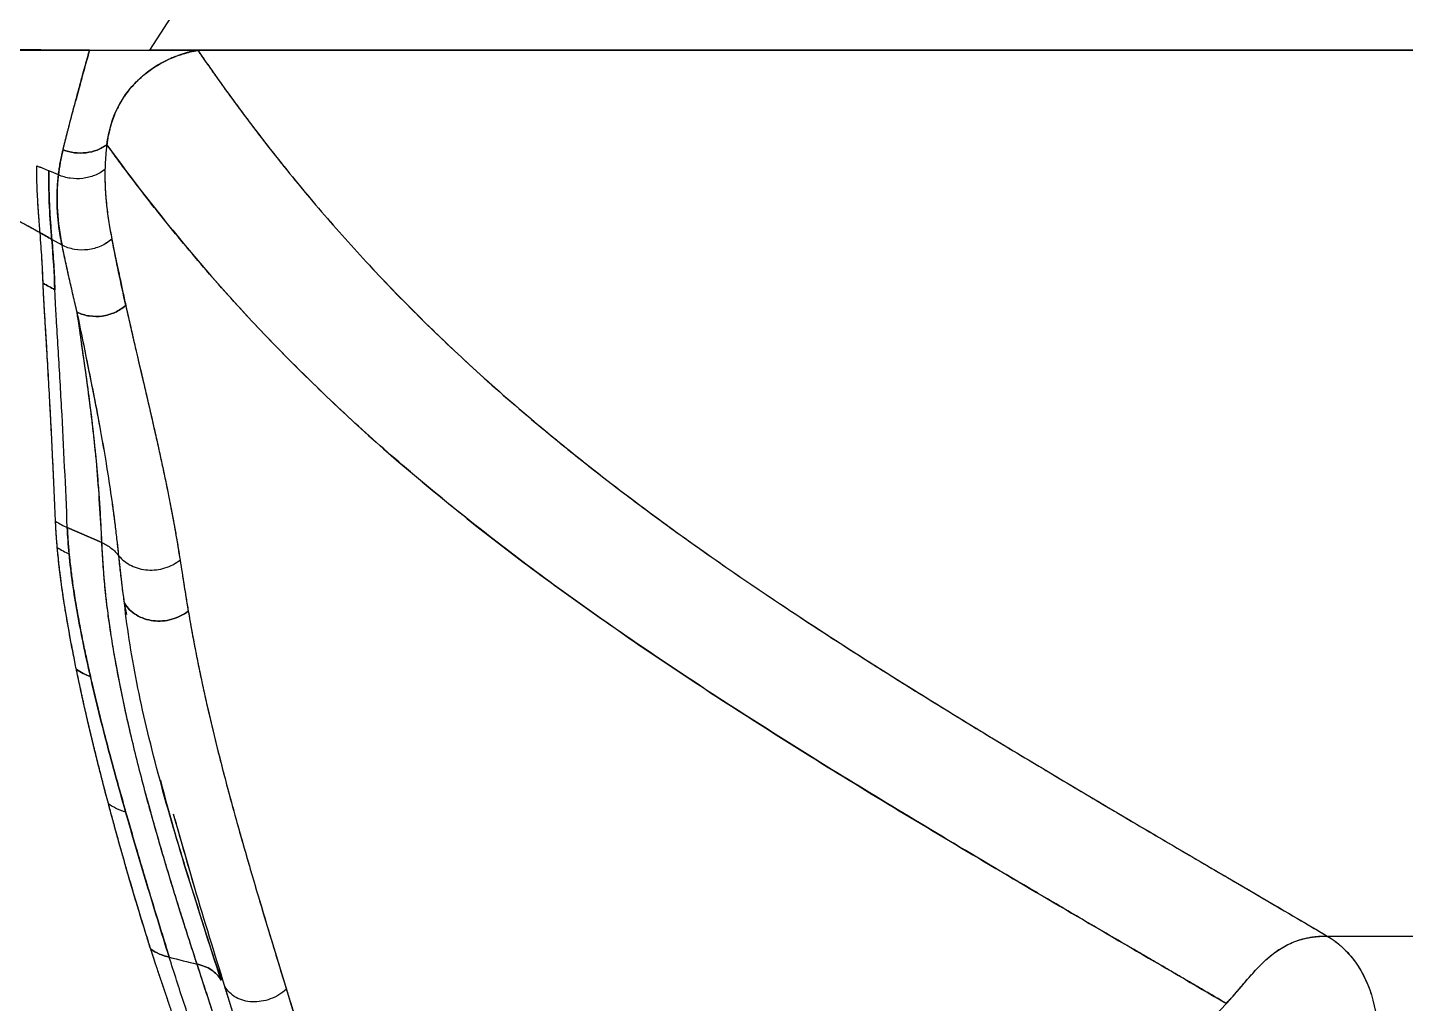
# Model space of a CAD drawing. Extents: x 956 to 1028, y 499 to 635.
# Drawn here: x 983.82 to 991.7, y 576.87 to 582.45 of the extents above; entities that cross this region are included whole.
import ezdxf

# ---------------------------------------------------------------- set-up
doc = ezdxf.new("R2010")
doc.units = 0
doc.header["$MEASUREMENT"] = 0
doc.layers.add('1', color=4, linetype='Continuous')

# ---------------------------------------------------------------- blocks, each defined once
blk = doc.blocks.new('2026 SX')
at = {"layer": '1', "color": 3}
for p, q in [((28.7796, 70.347), (28.616, 70.0928)), ((28.7796, 70.347), (28.616, 70.0928)), ((28.8919, 70.0928), (51.0314, 70.0933)), ((51.0314, 70.0934), (28.892, 70.0934)), ((28.1159, 68.9785), (28.0577, 69.0108)), ((28.1159, 68.9785), (28.0577, 69.0108)), ((28.146, 67.363), (28.3439, 67.2767)), ((28.3439, 67.2767), (28.146, 67.363)), ((28.4864, 66.8651), (28.4734, 66.9299)), ((28.4864, 66.8651), (28.4734, 66.9299)), ((35.3528, 65.0264), (43.1745, 65.0264)), ((35.3528, 65.0264), (43.1745, 65.0264)), ((30.7749, 60.3953), (34.7759, 64.6406))]:
    blk.add_line(p, q, dxfattribs=at)
for points, knots in [([(28.2736, 70.0939), (28.2067, 70.0941), (28.1395, 70.0942), (28.0038, 70.0946), (27.9351, 70.0948), (27.8309, 70.095), (27.796, 70.0951), (27.7262, 70.0953), (27.6913, 70.0954), (27.6215, 70.0955), (27.5865, 70.0956), (27.516, 70.0957), (27.4805, 70.0958), (27.4094, 70.0959), (27.3739, 70.096), (27.3032, 70.0961), (27.2505, 70.0962), (27.1968, 70.0963), (27.1607, 70.0964), (27.1424, 70.0964), (27.0874, 70.0965), (27.0503, 70.0966), (26.9959, 70.0968), (26.9779, 70.0968), (26.9427, 70.0969), (26.9254, 70.097), (26.8737, 70.0971), (26.8395, 70.0973), (26.7859, 70.0975), (26.7677, 70.0976), (26.7293, 70.0978), (26.7088, 70.0979), (26.6402, 70.0982), (26.5845, 70.0985), (26.5089, 70.0989)], [0, 0, 0, 0, 0.125, 0.125, 0.25, 0.25, 0.3125, 0.3125, 0.375, 0.375, 0.4375, 0.4375, 0.5, 0.5, 0.5625, 0.5625, 0.625, 0.65625, 0.65625, 0.6875, 0.6875, 0.75, 0.75, 0.78125, 0.78125, 0.8125, 0.8125, 0.875, 0.875, 0.90625, 0.90625, 0.9375, 0.9375, 1, 1, 1, 1]), ([(26.5089, 70.0987), (26.5729, 70.0985), (26.6712, 70.098), (26.8395, 70.0972), (27.0876, 70.0965), (27.4248, 70.0957), (27.8447, 70.0947), (28.1209, 70.0938), (28.2736, 70.0934)], [0, 0, 0, 0, 0.108775, 0.167075, 0.286235, 0.530449, 0.740431, 1, 1, 1, 1]), ([(28.1215, 69.5236), (28.123, 69.5297), (28.126, 69.5419), (28.1306, 69.5603), (28.1352, 69.5787), (28.1399, 69.597), (28.1446, 69.6152), (28.1493, 69.6334), (28.1582, 69.668), (28.1718, 69.7198), (28.1905, 69.7908), (28.21, 69.8639), (28.2304, 69.9399), (28.2517, 70.0167), (28.2664, 70.0687), (28.2736, 70.0939)], [0, 0, 0, 0, 0.0374439, 0.0743157, 0.1106135, 0.146335, 0.1814768, 0.216035, 0.2500047, 0.3760586, 0.5000088, 0.6244636, 0.7500068, 0.8786452, 1, 1, 1, 1]), ([(28.2736, 70.0939), (28.2589, 70.0435), (28.2452, 69.9936), (28.2186, 69.8961), (28.2058, 69.8483), (28.1935, 69.8019)], [0, 0, 0, 0, 0.5, 0.5, 1, 1, 1, 1]), ([(28.2736, 70.0934), (28.2997, 70.0934), (28.3568, 70.0933), (28.4709, 70.0931), (28.5589, 70.0929), (28.616, 70.0928)], [0, 0, 0, 0, 0.228905, 0.50008, 1, 1, 1, 1]), ([(28.8083, 70.0726), (28.8026, 70.0707), (28.793, 70.0676), (28.7739, 70.0609), (28.7512, 70.0521), (28.7293, 70.0424), (28.7115, 70.0339), (28.7026, 70.0294), (28.6975, 70.0268)], [0, 0, 0, 0, 0.147451, 0.250151, 0.500014, 0.749864, 0.853839, 1, 1, 1, 1]), ([(28.892, 70.0935), (28.8862, 70.0923), (28.8756, 70.0903), (28.8615, 70.0871), (28.8474, 70.0838), (28.83, 70.0792), (28.8163, 70.075), (28.8083, 70.0726)], [0, 0, 0, 0, 0.204461, 0.371128, 0.500007, 0.707393, 1, 1, 1, 1]), ([(28.8917, 70.0938), (28.9034, 70.0769), (28.9266, 70.0433), (28.9617, 69.9932), (28.9969, 69.9434), (29.0321, 69.8941), (29.0675, 69.8452), (29.1029, 69.7966), (29.1385, 69.7485), (29.1741, 69.7008), (29.2099, 69.6535), (29.2457, 69.6066), (29.2816, 69.5601), (29.3176, 69.514), (29.4257, 69.377), (29.6101, 69.1538), (29.8435, 68.8933), (30.0399, 68.6877), (30.1956, 68.5316), (30.3575, 68.3761), (30.5838, 68.168), (30.8851, 67.9078), (31.2783, 67.5951), (31.7025, 67.2818), (32.1571, 66.9676), (32.6393, 66.652), (33.1467, 66.3342), (33.5852, 66.0683), (33.9462, 65.853), (34.2185, 65.6918), (34.4988, 65.527), (34.7466, 65.3817), (34.9673, 65.2524), (35.1571, 65.1412), (35.2868, 65.0651), (35.3528, 65.0264)], [0, 0, 0, 0, 0.0101147, 0.0201489, 0.0301027, 0.0399759, 0.0497687, 0.0594809, 0.0691126, 0.0786638, 0.0881344, 0.0975244, 0.1068339, 0.1160629, 0.1252115, 0.189054, 0.2500692, 0.2814285, 0.3122061, 0.3435015, 0.3744422, 0.4366405, 0.4988774, 0.5610904, 0.6233798, 0.6858538, 0.7484125, 0.8111672, 0.841927, 0.8739911, 0.9046388, 0.9369817, 0.9572066, 0.9782134, 1, 1, 1, 1]), ([(28.892, 70.0934), (28.913, 70.0633), (28.9494, 70.0113), (29.0227, 69.9071), (29.1135, 69.7811), (29.2309, 69.625), (29.3948, 69.4145), (29.6097, 69.1542), (29.9832, 68.7374), (30.5111, 68.2175), (31.2701, 67.5893), (32.0044, 67.0672), (32.6487, 66.6461), (33.1216, 66.3499), (33.651, 66.0283), (34.1025, 65.7599), (34.508, 65.5214), (34.7382, 65.3868), (34.9259, 65.2771), (35.0564, 65.2007), (35.2007, 65.1161), (35.295, 65.0605), (35.3528, 65.0264)], [0, 0, 0, 0, 0.0180801, 0.0312503, 0.0625002, 0.0937505, 0.1250008, 0.1889261, 0.2500025, 0.3749958, 0.4999961, 0.6249963, 0.6860534, 0.7499966, 0.7999974, 0.8749988, 0.9062492, 0.9374991, 0.952171, 0.9687493, 0.9808583, 1, 1, 1, 1]), ([(28.6975, 70.0268), (28.6926, 70.0242), (28.6838, 70.0194), (28.6721, 70.0128), (28.6538, 70.0021), (28.6285, 69.986), (28.6035, 69.9674), (28.5837, 69.9514), (28.5739, 69.9431), (28.5683, 69.9383)], [0, 0, 0, 0, 0.103551, 0.186986, 0.250305, 0.500046, 0.749744, 0.853744, 1, 1, 1, 1]), ([(28.4497, 69.7934), (28.4642, 69.8185), (28.481, 69.8433), (28.5203, 69.8919), (28.5427, 69.9156), (28.5683, 69.9382)], [0, 0, 0, 0, 0.5, 0.5, 1, 1, 1, 1]), ([(28.5683, 69.9383), (28.5646, 69.935), (28.5585, 69.9294), (28.5465, 69.918), (28.5265, 69.8981), (28.5003, 69.8681), (28.4772, 69.8372), (28.4634, 69.8159), (28.4558, 69.8034), (28.452, 69.7971), (28.4498, 69.7934)], [0, 0, 0, 0, 0.073799, 0.125048, 0.250023, 0.5, 0.749999, 0.874972, 0.92677, 1, 1, 1, 1]), ([(28.1215, 69.5236), (28.123, 69.5299), (28.1261, 69.5423), (28.1309, 69.5613), (28.1357, 69.5802), (28.1405, 69.5993), (28.1454, 69.6183), (28.1503, 69.6374), (28.1577, 69.6658), (28.1676, 69.704), (28.1804, 69.7525), (28.1892, 69.7855), (28.1935, 69.8019)], [0, 0, 0, 0, 0.07393, 0.147011, 0.219242, 0.290621, 0.361144, 0.430807, 0.499603, 0.668606, 0.835439, 1, 1, 1, 1]), ([(28.4498, 69.7934), (28.4464, 69.7872), (28.4408, 69.7769), (28.4299, 69.7558), (28.4182, 69.7305), (28.4086, 69.7055), (28.4016, 69.6849), (28.3983, 69.6745), (28.3964, 69.6685)], [0, 0, 0, 0, 0.1469321, 0.2500209, 0.4999904, 0.7500032, 0.8534643, 1, 1, 1, 1]), ([(28.3964, 69.6685), (28.3948, 69.6627), (28.392, 69.653), (28.3869, 69.6334), (28.3813, 69.6099), (28.3772, 69.5869), (28.3743, 69.5679), (28.3729, 69.5584), (28.3721, 69.5528)], [0, 0, 0, 0, 0.1478889, 0.2500699, 0.5000038, 0.7499343, 0.8529277, 1, 1, 1, 1]), ([(27.9905, 69.0487), (27.99, 69.0489), (27.9889, 69.0496), (27.987, 69.0507), (27.9846, 69.0521), (27.9817, 69.0537), (27.9782, 69.0557), (27.9743, 69.0579), (27.9699, 69.0604), (27.965, 69.0631), (27.9596, 69.0662), (27.9537, 69.0695), (27.9473, 69.073), (27.9403, 69.0768), (27.9329, 69.0809), (27.9249, 69.0852), (27.9165, 69.0898), (27.9075, 69.0946), (27.898, 69.0997), (27.888, 69.105), (27.8775, 69.1105), (27.8665, 69.1162), (27.8549, 69.1221), (27.8428, 69.1283), (27.8302, 69.1346), (27.8171, 69.1412), (27.8035, 69.1479), (27.7893, 69.1548), (27.7745, 69.1619), (27.7593, 69.1692), (27.7435, 69.1766), (27.7271, 69.1841), (27.7103, 69.1918), (27.6928, 69.1997), (27.6748, 69.2076), (27.6563, 69.2157), (27.6372, 69.2239), (27.6176, 69.2322), (27.5974, 69.2405), (27.5766, 69.249), (27.5552, 69.2575), (27.5333, 69.2662), (27.5108, 69.2748), (27.4877, 69.2835), (27.4641, 69.2923), (27.4398, 69.3011), (27.415, 69.3099), (27.3896, 69.3187), (27.3635, 69.3275), (27.3369, 69.3363), (27.3097, 69.345), (27.2819, 69.3538), (27.2534, 69.3625), (27.2244, 69.3711), (27.1947, 69.3797), (27.1645, 69.3882), (27.1336, 69.3966), (27.1021, 69.4049), (27.07, 69.413), (27.0373, 69.4211), (27.004, 69.429), (26.97, 69.4368), (26.9354, 69.4445), (26.9002, 69.4519), (26.8644, 69.4592), (26.8279, 69.4663), (26.7909, 69.4732), (26.7531, 69.4798), (26.7148, 69.4863), (26.6757, 69.4925), (26.636, 69.4984), (26.5956, 69.5041), (26.5544, 69.5096), (26.5127, 69.5147), (26.4708, 69.5195), (26.4287, 69.5242), (26.3843, 69.5288), (26.333, 69.5325), (26.2712, 69.5352), (26.2259, 69.5359), (26.2013, 69.5363)], [0, 0, 0, 0, 0.000884, 0.002073, 0.003567, 0.005366, 0.00747, 0.00988, 0.012593, 0.015612, 0.018936, 0.022564, 0.026496, 0.030732, 0.035273, 0.040117, 0.045265, 0.050716, 0.056469, 0.062525, 0.068883, 0.075541, 0.0825, 0.089759, 0.097316, 0.105171, 0.113324, 0.121774, 0.130521, 0.139564, 0.148903, 0.158539, 0.16847, 0.178696, 0.189219, 0.200037, 0.211151, 0.22256, 0.234266, 0.246268, 0.258568, 0.271164, 0.284059, 0.297252, 0.310744, 0.324534, 0.338623, 0.353012, 0.367699, 0.382686, 0.397973, 0.413559, 0.429446, 0.445633, 0.46212, 0.478908, 0.495998, 0.513388, 0.531081, 0.549075, 0.567371, 0.58597, 0.604872, 0.624076, 0.643583, 0.663395, 0.683514, 0.703948, 0.724702, 0.745784, 0.7672, 0.78896, 0.811071, 0.833541, 0.856222, 0.878573, 0.901167, 0.927703, 0.960664, 1, 1, 1, 1]), ([(27.9905, 69.0487), (27.9809, 69.0541), (27.9584, 69.0669), (27.9194, 69.0883), (27.8801, 69.1092), (27.8339, 69.1329), (27.7549, 69.172), (27.6637, 69.2132), (27.5192, 69.2728), (27.351, 69.3341), (27.1813, 69.3845), (27.0654, 69.4143), (27.004, 69.4291), (26.9424, 69.4431), (26.8806, 69.4561), (26.8185, 69.4682), (26.7562, 69.4794), (26.6936, 69.4898), (26.6307, 69.4993), (26.5675, 69.508), (26.5044, 69.5158), (26.4417, 69.5228), (26.3744, 69.53), (26.2943, 69.5347), (26.2348, 69.5357), (26.2013, 69.5363)], [0, 0, 0, 0, 0.0177923, 0.0416104, 0.0714246, 0.0893126, 0.1249926, 0.2130038, 0.249978, 0.3757846, 0.4999845, 0.5337, 0.5674209, 0.6011483, 0.6348831, 0.668627, 0.7023964, 0.7362171, 0.7701144, 0.8041139, 0.8382348, 0.8718637, 0.9049781, 0.9465146, 1, 1, 1, 1]), ([(28.0955, 69.3801), (28.0961, 69.3859), (28.0975, 69.3975), (28.1, 69.4151), (28.1027, 69.4328), (28.1058, 69.4506), (28.1092, 69.4686), (28.1129, 69.4867), (28.117, 69.505), (28.12, 69.5174), (28.1215, 69.5236)], [0, 0, 0, 0, 0.125395, 0.250625, 0.375716, 0.500692, 0.62558, 0.750408, 0.875205, 1, 1, 1, 1]), ([(28.1215, 69.5236), (28.1422, 69.5156), (28.1642, 69.5101), (28.2088, 69.5044), (28.2314, 69.5043), (28.2755, 69.5095), (28.297, 69.5148), (28.3371, 69.5303), (28.3557, 69.5405), (28.3721, 69.5528)], [0, 0, 0, 0, 0.25, 0.25, 0.5, 0.5, 0.75, 0.75, 1, 1, 1, 1]), ([(28.3721, 69.5528), (28.3557, 69.5405), (28.3371, 69.5303), (28.297, 69.5148), (28.2755, 69.5095), (28.2314, 69.5043), (28.2088, 69.5044), (28.1642, 69.5101), (28.1422, 69.5156), (28.1215, 69.5236)], [0, 0, 0, 0, 0.25, 0.25, 0.5, 0.5, 0.75, 0.75, 1, 1, 1, 1]), ([(28.3721, 69.5528), (28.3714, 69.5469), (28.3699, 69.535), (28.3681, 69.5173), (28.3664, 69.4996), (28.3649, 69.482), (28.3637, 69.4644), (28.3628, 69.4468), (28.362, 69.4292), (28.3617, 69.4176), (28.3615, 69.4118)], [0, 0, 0, 0, 0.121402, 0.243818, 0.367256, 0.491722, 0.617223, 0.743766, 0.871357, 1, 1, 1, 1]), ([(28.3721, 69.5528), (28.3708, 69.5407), (28.368, 69.5165), (28.3647, 69.4807), (28.3627, 69.446), (28.3619, 69.4232), (28.3615, 69.4118)], [0, 0, 0, 0, 0.250033, 0.5, 0.749966, 1, 1, 1, 1]), ([(28.3721, 69.5528), (28.518, 69.3521), (28.6736, 69.1514), (29.0113, 68.7492), (29.1935, 68.5476), (29.5915, 68.1435), (29.8074, 67.9409), (30.1601, 67.6363), (30.2824, 67.5346), (30.5368, 67.331), (30.6689, 67.2292), (30.9424, 67.0252), (31.0839, 66.9231), (31.3757, 66.7189), (31.526, 66.6166), (31.989, 66.3096), (32.3136, 66.1044), (32.9865, 65.692), (33.3347, 65.4848), (34.0459, 65.0663), (34.409, 64.855), (34.7759, 64.6406)], [0, 0, 0, 0, 0.125, 0.125, 0.25, 0.25, 0.375, 0.375, 0.4375, 0.4375, 0.5, 0.5, 0.5625, 0.5625, 0.625, 0.625, 0.75, 0.75, 0.875, 0.875, 1, 1, 1, 1]), ([(34.7759, 64.6406), (34.7442, 64.6591), (34.6813, 64.6959), (34.5877, 64.7506), (34.4954, 64.8045), (34.4045, 64.8575), (34.3149, 64.9098), (34.1636, 64.9981), (33.9533, 65.1211), (33.5914, 65.3334), (33.1517, 65.5937), (32.4666, 66.0076), (31.821, 66.4159), (31.2212, 66.8241), (30.8001, 67.1279), (30.4049, 67.433), (30.0416, 67.7347), (29.7019, 68.0399), (29.3946, 68.3393), (29.1062, 68.6443), (28.8866, 68.8959), (28.718, 69.1004), (28.5982, 69.2511), (28.5023, 69.377), (28.4369, 69.4651), (28.3998, 69.5153), (28.3814, 69.5403), (28.3721, 69.5528)], [0, 0, 0, 0, 0.010742, 0.02135, 0.031828, 0.042177, 0.052399, 0.062498, 0.094096, 0.124996, 0.188611, 0.249991, 0.374978, 0.437383, 0.499978, 0.561534, 0.624991, 0.685967, 0.749999, 0.810327, 0.875002, 0.90624, 0.937502, 0.968751, 0.984375, 0.992169, 1, 1, 1, 1]), ([(27.9714, 69.4325), (27.9833, 69.4277), (28.0067, 69.4184), (28.0299, 69.4087), (28.0413, 69.404)], [0, 0, 0, 0, 0.508341, 1, 1, 1, 1]), ([(27.9905, 69.0487), (27.9892, 69.0654), (27.9867, 69.0976), (27.983, 69.145), (27.9798, 69.1896), (27.9772, 69.2323), (27.9749, 69.2737), (27.9733, 69.3145), (27.9721, 69.3544), (27.9715, 69.3935), (27.9714, 69.4197), (27.9714, 69.4325)], [0, 0, 0, 0, 0.139482, 0.269623, 0.39053, 0.50229, 0.610628, 0.714531, 0.814041, 0.90919, 1, 1, 1, 1]), ([(27.9714, 69.4325), (27.9832, 69.4278), (28.0066, 69.4184), (28.0299, 69.4088), (28.0413, 69.404)], [0, 0, 0, 0, 0.505649, 1, 1, 1, 1]), ([(27.9905, 69.0487), (27.9892, 69.0654), (27.9868, 69.0954), (27.9833, 69.1413), (27.9801, 69.1855), (27.9773, 69.2303), (27.975, 69.2728), (27.9733, 69.3136), (27.9721, 69.3537), (27.9715, 69.3931), (27.9714, 69.4195), (27.9714, 69.4325)], [0, 0, 0, 0, 0.139134, 0.249987, 0.379554, 0.500001, 0.608067, 0.712063, 0.81203, 0.908001, 1, 1, 1, 1]), ([(28.0577, 69.0108), (28.0523, 69.0721), (28.0473, 69.1342), (28.0411, 69.264), (28.04, 69.3319), (28.0414, 69.404)], [0, 0, 0, 0, 0.5, 0.5, 1, 1, 1, 1]), ([(28.0414, 69.404), (28.0412, 69.3967), (28.041, 69.382), (28.0408, 69.3604), (28.0407, 69.339), (28.0408, 69.318), (28.0411, 69.2973), (28.0414, 69.2769), (28.042, 69.2567), (28.0426, 69.2368), (28.0434, 69.2172), (28.0447, 69.1878), (28.0469, 69.1494), (28.05, 69.1037), (28.0536, 69.0576), (28.0563, 69.0273), (28.0577, 69.0108)], [0, 0, 0, 0, 0.050454, 0.100801, 0.151044, 0.201186, 0.251229, 0.301175, 0.351024, 0.400779, 0.45044, 0.500007, 0.625829, 0.750004, 0.864235, 1, 1, 1, 1]), ([(28.1159, 68.9785), (28.1144, 68.9864), (28.1112, 69.0021), (28.1069, 69.0259), (28.1029, 69.05), (28.0993, 69.0743), (28.0962, 69.099), (28.0935, 69.124), (28.0912, 69.1494), (28.089, 69.1822), (28.0875, 69.224), (28.0877, 69.2671), (28.0892, 69.3059), (28.0913, 69.3406), (28.094, 69.3663), (28.0954, 69.3802)], [0, 0, 0, 0, 0.060663, 0.1219611, 0.1838946, 0.246464, 0.3096698, 0.3735126, 0.4379931, 0.5031121, 0.6214377, 0.7517776, 0.8202062, 0.9029463, 1, 1, 1, 1]), ([(28.3615, 69.4118), (28.3441, 69.3978), (28.3241, 69.3862), (28.2811, 69.3686), (28.258, 69.3627), (28.2108, 69.3571), (28.1867, 69.3574), (28.1397, 69.3642), (28.1167, 69.3708), (28.0954, 69.3802)], [0, 0, 0, 0, 0.25, 0.25, 0.5, 0.5, 0.75, 0.75, 1, 1, 1, 1]), ([(28.3616, 69.4118), (28.3441, 69.3978), (28.3241, 69.3862), (28.2811, 69.3686), (28.258, 69.3627), (28.2108, 69.3571), (28.1867, 69.3574), (28.1397, 69.3642), (28.1167, 69.3708), (28.0954, 69.3802)], [0, 0, 0, 0, 0.25, 0.25, 0.5, 0.5, 0.75, 0.75, 1, 1, 1, 1]), ([(28.3615, 69.4118), (28.3614, 69.4051), (28.3612, 69.3915), (28.3612, 69.3712), (28.3614, 69.3509), (28.3619, 69.3304), (28.3627, 69.3099), (28.3637, 69.2892), (28.3651, 69.2685), (28.3667, 69.2476), (28.3685, 69.2267), (28.3716, 69.1966), (28.3764, 69.1569), (28.3835, 69.1091), (28.3917, 69.0609), (28.3978, 69.0295), (28.4009, 69.0132)], [0, 0, 0, 0, 0.046652, 0.094001, 0.142047, 0.19079, 0.240229, 0.290365, 0.341197, 0.392725, 0.444946, 0.497861, 0.620033, 0.748437, 0.869872, 1, 1, 1, 1]), ([(28.3615, 69.4118), (28.3615, 69.4015), (28.3614, 69.3836), (28.3614, 69.3567), (28.3618, 69.3316), (28.363, 69.2977), (28.3658, 69.2554), (28.3721, 69.1889), (28.381, 69.1233), (28.3919, 69.0602), (28.3979, 69.0289), (28.4009, 69.0133)], [0, 0, 0, 0, 0.071966, 0.125047, 0.1893, 0.250081, 0.369534, 0.500172, 0.750248, 0.875287, 1, 1, 1, 1]), ([(28.0077, 68.7606), (28.0073, 68.7721), (28.0065, 68.7954), (28.0048, 68.8308), (28.0029, 68.8673), (28.0001, 68.9149), (27.9961, 68.9755), (27.9924, 69.0235), (27.9905, 69.0487)], [0, 0, 0, 0, 0.120316, 0.24381, 0.370484, 0.500338, 0.738985, 1, 1, 1, 1]), ([(28.0077, 68.7606), (28.0066, 68.7871), (28.0045, 68.8349), (28.0008, 68.9047), (27.9962, 68.9744), (27.9925, 69.0225), (27.9905, 69.0486)], [0, 0, 0, 0, 0.276097, 0.500157, 0.729023, 1, 1, 1, 1]), ([(28.0577, 69.0108), (28.0597, 68.9867), (28.0635, 68.9384), (28.0686, 68.8662), (28.0722, 68.7946), (28.0741, 68.7469), (28.0751, 68.7231)], [0, 0, 0, 0, 0.250003, 0.5, 0.749997, 1, 1, 1, 1]), ([(28.4009, 69.0133), (28.3821, 68.9968), (28.3604, 68.983), (28.3136, 68.9623), (28.2885, 68.9554), (28.2374, 68.9492), (28.2115, 68.9499), (28.1616, 68.9588), (28.1377, 68.967), (28.1159, 68.9785)], [0, 0, 0, 0, 0.25, 0.25, 0.5, 0.5, 0.75, 0.75, 1, 1, 1, 1]), ([(28.4009, 69.0132), (28.3821, 68.9967), (28.3604, 68.9829), (28.3136, 68.9623), (28.2885, 68.9553), (28.2374, 68.9491), (28.2115, 68.9498), (28.1616, 68.9588), (28.1377, 68.967), (28.1159, 68.9785)], [0, 0, 0, 0, 0.25, 0.25, 0.5, 0.5, 0.75, 0.75, 1, 1, 1, 1]), ([(28.2024, 68.5949), (28.1973, 68.6161), (28.1874, 68.6574), (28.1732, 68.718), (28.16, 68.7757), (28.1477, 68.8305), (28.1363, 68.8824), (28.1258, 68.9315), (28.1192, 68.9631), (28.1159, 68.9785)], [0, 0, 0, 0, 0.164411, 0.321629, 0.47166, 0.614509, 0.75018, 0.878676, 1, 1, 1, 1]), ([(28.2024, 68.5949), (28.1948, 68.627), (28.1794, 68.6913), (28.1571, 68.7875), (28.1362, 68.8832), (28.1227, 68.9468), (28.1159, 68.9785)], [0, 0, 0, 0, 0.250002, 0.5, 0.749998, 1, 1, 1, 1]), ([(28.4009, 69.0132), (28.4062, 68.9868), (28.4163, 68.9364), (28.4312, 68.8639), (28.4463, 68.7916), (28.4626, 68.7156), (28.4745, 68.6614), (28.4806, 68.6336)], [0, 0, 0, 0, 0.209262, 0.400443, 0.573841, 0.780583, 1, 1, 1, 1]), ([(28.0788, 67.3996), (28.0772, 67.4391), (28.0738, 67.5172), (28.0687, 67.6324), (28.0625, 67.766), (28.0549, 67.9177), (28.046, 68.0875), (28.0366, 68.2543), (28.0286, 68.3907), (28.0219, 68.5004), (28.0174, 68.5755), (28.0139, 68.6337), (28.0114, 68.6789), (28.0094, 68.7178), (28.0083, 68.7471), (28.0077, 68.7606)], [0, 0, 0, 0, 0.085679, 0.169276, 0.250793, 0.376936, 0.500949, 0.623396, 0.744574, 0.802857, 0.867265, 0.91227, 0.933145, 0.969067, 1, 1, 1, 1]), ([(28.0788, 67.3996), (28.0771, 67.4395), (28.0738, 67.5188), (28.0685, 67.6364), (28.0631, 67.752), (28.0575, 67.8655), (28.0518, 67.9769), (28.0448, 68.1073), (28.0364, 68.2571), (28.0265, 68.4264), (28.0185, 68.5561), (28.0135, 68.6398), (28.0111, 68.6834), (28.0094, 68.7214), (28.0082, 68.7489), (28.0077, 68.7606)], [0, 0, 0, 0, 0.0866157, 0.1719178, 0.2559067, 0.338583, 0.4199473, 0.5000001, 0.6250159, 0.7500001, 0.875, 0.9139205, 0.9375, 0.9732142, 1, 1, 1, 1]), ([(28.146, 67.363), (28.1368, 67.5941), (28.1259, 67.8234), (28.1074, 68.164), (28.1007, 68.2771), (28.0905, 68.4456), (28.087, 68.5017), (28.082, 68.5853), (28.0803, 68.6131), (28.0774, 68.6684), (28.076, 68.6959), (28.0751, 68.7231)], [0, 0, 0, 0, 0.5, 0.5, 0.75, 0.75, 0.875, 0.875, 0.9375, 0.9375, 1, 1, 1, 1]), ([(28.146, 67.363), (28.1368, 67.5941), (28.1259, 67.8234), (28.1074, 68.164), (28.1007, 68.2771), (28.0905, 68.4456), (28.087, 68.5017), (28.082, 68.5853), (28.0803, 68.6131), (28.0774, 68.6684), (28.076, 68.6959), (28.0751, 68.7231)], [0, 0, 0, 0, 0.5, 0.5, 0.75, 0.75, 0.875, 0.875, 0.9375, 0.9375, 1, 1, 1, 1]), ([(28.4806, 68.6335), (28.4622, 68.6175), (28.4411, 68.6039), (28.3957, 68.5834), (28.3713, 68.5763), (28.3216, 68.5694), (28.2964, 68.5696), (28.2475, 68.577), (28.224, 68.5844), (28.2024, 68.5949)], [0, 0, 0, 0, 0.25, 0.25, 0.5, 0.5, 0.75, 0.75, 1, 1, 1, 1]), ([(28.2024, 68.5949), (28.224, 68.5844), (28.2475, 68.577), (28.2964, 68.5696), (28.3216, 68.5694), (28.3713, 68.5763), (28.3957, 68.5834), (28.4411, 68.6039), (28.4622, 68.6175), (28.4806, 68.6335)], [0, 0, 0, 0, 0.25, 0.25, 0.5, 0.5, 0.75, 0.75, 1, 1, 1, 1]), ([(28.3439, 67.2767), (28.3431, 67.2967), (28.3415, 67.3363), (28.3385, 67.3951), (28.3353, 67.4526), (28.3317, 67.5087), (28.3278, 67.5637), (28.3207, 67.6557), (28.3087, 67.7866), (28.2849, 68.0049), (28.2495, 68.275), (28.2183, 68.4873), (28.2024, 68.5949)], [0, 0, 0, 0, 0.045062, 0.089208, 0.132439, 0.174755, 0.216157, 0.256644, 0.383019, 0.513198, 0.75334, 1, 1, 1, 1]), ([(28.4407, 67.2014), (28.4393, 67.2157), (28.4363, 67.2448), (28.4315, 67.2884), (28.4264, 67.3327), (28.4209, 67.3775), (28.4152, 67.4229), (28.4091, 67.4688), (28.4027, 67.5153), (28.39, 67.6034), (28.3693, 67.7362), (28.3373, 67.9202), (28.2988, 68.1234), (28.2529, 68.3509), (28.2199, 68.5106), (28.2024, 68.5949)], [0, 0, 0, 0, 0.029304, 0.059147, 0.08953, 0.120452, 0.151914, 0.183915, 0.216455, 0.249536, 0.369584, 0.499396, 0.646364, 0.813202, 1, 1, 1, 1]), ([(28.4407, 67.2014), (28.439, 67.218), (28.4357, 67.2505), (28.4305, 67.2975), (28.4253, 67.3417), (28.4182, 67.3993), (28.4086, 67.4729), (28.3922, 67.5894), (28.3691, 67.737), (28.3288, 67.9687), (28.2838, 68.1991), (28.2374, 68.4256), (28.2141, 68.5385), (28.2024, 68.5949)], [0, 0, 0, 0, 0.03404, 0.066219, 0.096539, 0.125001, 0.185638, 0.250001, 0.370181, 0.500001, 0.75, 0.875, 1, 1, 1, 1]), ([(28.4806, 68.6336), (28.4845, 68.616), (28.4926, 68.5795), (28.5055, 68.5224), (28.5186, 68.4649), (28.5366, 68.3868), (28.5635, 68.2712), (28.6003, 68.1141), (28.6349, 67.9645), (28.6621, 67.8439), (28.6825, 67.7516), (28.702, 67.6602), (28.7204, 67.5711), (28.737, 67.4873), (28.7519, 67.4079), (28.766, 67.3299), (28.7791, 67.2533), (28.7871, 67.2022), (28.7911, 67.177)], [0, 0, 0, 0, 0.0383442, 0.0799433, 0.1247606, 0.1633978, 0.2495797, 0.3744589, 0.4994045, 0.5644233, 0.6244369, 0.6887235, 0.7495456, 0.8026465, 0.8542191, 0.9042876, 0.9528743, 1, 1, 1, 1]), ([(28.4806, 68.6336), (28.4848, 68.6148), (28.496, 68.5645), (28.5169, 68.4724), (28.5443, 68.3538), (28.5715, 68.2372), (28.6065, 68.0875), (28.6401, 67.9426), (28.6746, 67.7876), (28.7005, 67.6673), (28.725, 67.5488), (28.7447, 67.4476), (28.7593, 67.3673), (28.7693, 67.3093), (28.7798, 67.2456), (28.7868, 67.2031), (28.7911, 67.177)], [0, 0, 0, 0, 0.041128, 0.109936, 0.200939, 0.298507, 0.360751, 0.520562, 0.603209, 0.680375, 0.764887, 0.840189, 0.879339, 0.920093, 0.950957, 1, 1, 1, 1]), ([(28.3439, 67.2767), (28.3357, 67.4243), (28.3195, 67.7197), (28.274, 68.0978), (28.2406, 68.3285), (28.2282, 68.4138)], [0, 0, 0, 0, 0.386583, 0.773255, 1, 1, 1, 1]), ([(28.0888, 67.2489), (28.0879, 67.2593), (28.0861, 67.2801), (28.0838, 67.3109), (28.0818, 67.341), (28.0801, 67.3706), (28.0793, 67.39), (28.0788, 67.3996)], [0, 0, 0, 0, 0.204791, 0.407179, 0.607173, 0.804777, 1, 1, 1, 1]), ([(28.0888, 67.2489), (28.0878, 67.2616), (28.0856, 67.2871), (28.0828, 67.3251), (28.0806, 67.3625), (28.0794, 67.3872), (28.0788, 67.3996)], [0, 0, 0, 0, 0.250005, 0.5, 0.749995, 1, 1, 1, 1]), ([(28.146, 67.363), (28.1463, 67.3553), (28.147, 67.3398), (28.1483, 67.3159), (28.1499, 67.2912), (28.1518, 67.2657), (28.1539, 67.2392), (28.1556, 67.2212), (28.1564, 67.2121)], [0, 0, 0, 0, 0.155344, 0.315212, 0.479608, 0.648535, 0.821997, 1, 1, 1, 1]), ([(28.198, 66.5517), (28.1951, 66.5661), (28.1893, 66.5947), (28.1809, 66.6371), (28.1728, 66.6787), (28.1651, 66.7194), (28.1578, 66.7593), (28.1508, 66.7984), (28.1441, 66.8367), (28.1378, 66.8743), (28.1298, 66.9235), (28.1206, 66.9838), (28.1107, 67.0541), (28.1021, 67.1216), (28.0947, 67.1864), (28.0908, 67.2282), (28.0888, 67.2489)], [0, 0, 0, 0, 0.058993, 0.11716, 0.174504, 0.231025, 0.286727, 0.34161, 0.395676, 0.448928, 0.501365, 0.606717, 0.709244, 0.808959, 0.905874, 1, 1, 1, 1]), ([(28.198, 66.5517), (28.195, 66.5669), (28.189, 66.5973), (28.18, 66.6429), (28.1711, 66.6882), (28.154, 66.7783), (28.1311, 66.911), (28.1102, 67.0545), (28.0984, 67.1526), (28.0928, 67.2077), (28.0901, 67.2352), (28.0888, 67.2489)], [0, 0, 0, 0, 0.062506, 0.125002, 0.187662, 0.250001, 0.500001, 0.75, 0.875, 0.937499, 1, 1, 1, 1]), ([(28.3439, 67.2767), (28.3633, 67.2682), (28.3814, 67.2575), (28.4141, 67.2321), (28.4286, 67.2174), (28.4407, 67.2014)], [0, 0, 0, 0, 0.5, 0.5, 1, 1, 1, 1]), ([(28.8881, 64.8661), (28.8826, 64.883), (28.8715, 64.9171), (28.8548, 64.9686), (28.838, 65.0212), (28.8209, 65.0748), (28.8036, 65.1294), (28.7861, 65.185), (28.7686, 65.2416), (28.7509, 65.2991), (28.7331, 65.3575), (28.7152, 65.4168), (28.6973, 65.477), (28.6708, 65.5672), (28.6344, 65.6945), (28.5911, 65.8526), (28.5497, 66.0118), (28.511, 66.1697), (28.4755, 66.3263), (28.4441, 66.4778), (28.4184, 66.6154), (28.4, 66.7268), (28.3867, 66.8164), (28.377, 66.888), (28.3686, 66.9576), (28.3613, 67.0252), (28.3553, 67.0908), (28.3504, 67.1545), (28.3465, 67.2164), (28.3447, 67.2567), (28.3439, 67.2767)], [0, 0, 0, 0, 0.0182099, 0.0368953, 0.0560559, 0.0756914, 0.0958013, 0.1163853, 0.137443, 0.1589739, 0.1809776, 0.2034538, 0.2264019, 0.2498216, 0.3073224, 0.3747995, 0.4373109, 0.4997891, 0.5694198, 0.6342939, 0.6944247, 0.7498225, 0.7831335, 0.8158594, 0.8480016, 0.8795615, 0.9105404, 0.9409392, 0.9707588, 1, 1, 1, 1]), ([(28.3439, 67.2767), (28.3633, 67.2682), (28.3814, 67.2575), (28.4141, 67.2321), (28.4286, 67.2174), (28.4407, 67.2014)], [0, 0, 0, 0, 0.5, 0.5, 1, 1, 1, 1]), ([(28.8881, 64.8661), (28.8838, 64.8796), (28.8745, 64.9084), (28.8559, 64.9659), (28.8327, 65.0376), (28.8056, 65.1227), (28.7706, 65.2343), (28.7279, 65.3739), (28.663, 65.5922), (28.5884, 65.8586), (28.5108, 66.1658), (28.4552, 66.4188), (28.4194, 66.6097), (28.4014, 66.7185), (28.3872, 66.8113), (28.3763, 66.8903), (28.366, 66.9785), (28.3575, 67.0671), (28.3517, 67.1484), (28.3471, 67.2225), (28.3449, 67.2593), (28.3439, 67.2767)], [0, 0, 0, 0, 0.014549, 0.031251, 0.0625, 0.092853, 0.125, 0.1866, 0.25, 0.374997, 0.499993, 0.624989, 0.696005, 0.749992, 0.770343, 0.821427, 0.858125, 0.892854, 0.946424, 0.974716, 1, 1, 1, 1]), ([(28.2784, 66.5101), (28.2503, 66.6336), (28.2253, 66.7541), (28.1939, 66.9301), (28.1846, 66.988), (28.1684, 67.1017), (28.1617, 67.1574), (28.1564, 67.2121)], [0, 0, 0, 0, 0.5, 0.5, 0.75, 0.75, 1, 1, 1, 1]), ([(28.1564, 67.2121), (28.1576, 67.2016), (28.1605, 67.1741), (28.165, 67.1325), (28.1706, 67.0873), (28.1769, 67.0406), (28.1877, 66.9691), (28.2034, 66.8749), (28.2219, 66.7759), (28.24, 66.6859), (28.255, 66.6164), (28.2685, 66.5552), (28.2753, 66.5245), (28.2784, 66.5101)], [0, 0, 0, 0, 0.047978, 0.125001, 0.187583, 0.249999, 0.331383, 0.499999, 0.655597, 0.750001, 0.874998, 0.941612, 1, 1, 1, 1]), ([(28.4407, 67.2014), (28.4594, 67.1783), (28.484, 67.159), (28.5408, 67.1312), (28.5729, 67.1227), (28.6389, 67.1181), (28.6728, 67.122), (28.7364, 67.1414), (28.7661, 67.157), (28.7911, 67.177)], [0, 0, 0, 0, 0.25, 0.25, 0.5, 0.5, 0.75, 0.75, 1, 1, 1, 1]), ([(28.4734, 66.93), (28.4713, 66.945), (28.4671, 66.9751), (28.4613, 67.0202), (28.4557, 67.0654), (28.4504, 67.1107), (28.4454, 67.1561), (28.4423, 67.1862), (28.4407, 67.2014)], [0, 0, 0, 0, 0.164054, 0.329145, 0.495279, 0.662462, 0.8307, 1, 1, 1, 1]), ([(28.4407, 67.2014), (28.4594, 67.1783), (28.484, 67.159), (28.5408, 67.1312), (28.5729, 67.1227), (28.6389, 67.1181), (28.6728, 67.122), (28.7364, 67.1414), (28.7661, 67.157), (28.7911, 67.177)], [0, 0, 0, 0, 0.25, 0.25, 0.5, 0.5, 0.75, 0.75, 1, 1, 1, 1]), ([(28.7911, 67.177), (28.7948, 67.153), (28.802, 67.1074), (28.8123, 67.0421), (28.8217, 66.9837), (28.8301, 66.9322), (28.8355, 66.9001), (28.838, 66.8852)], [0, 0, 0, 0, 0.24807, 0.471966, 0.67184, 0.847817, 1, 1, 1, 1]), ([(28.7911, 67.177), (28.7948, 67.153), (28.8023, 67.1048), (28.8139, 67.0321), (28.8257, 66.9589), (28.8339, 66.9098), (28.838, 66.8852)], [0, 0, 0, 0, 0.248559, 0.498064, 0.748537, 1, 1, 1, 1]), ([(28.838, 66.8852), (28.8111, 66.8638), (28.7788, 66.8475), (28.7099, 66.8284), (28.6733, 66.8257), (28.6033, 66.8343), (28.5699, 66.8456), (28.5129, 66.8801), (28.4895, 66.9033), (28.4734, 66.93)], [0, 0, 0, 0, 0.25, 0.25, 0.5, 0.5, 0.75, 0.75, 1, 1, 1, 1]), ([(28.4734, 66.9299), (28.4895, 66.9033), (28.513, 66.8801), (28.5699, 66.8456), (28.6033, 66.8343), (28.6733, 66.8257), (28.7099, 66.8284), (28.7788, 66.8475), (28.8111, 66.8638), (28.838, 66.8852)], [0, 0, 0, 0, 0.25, 0.25, 0.5, 0.5, 0.75, 0.75, 1, 1, 1, 1]), ([(28.838, 66.8852), (28.8412, 66.8665), (28.8476, 66.8289), (28.8577, 66.7722), (28.8683, 66.7148), (28.8795, 66.6566), (28.8912, 66.5977), (28.9034, 66.5381), (28.9161, 66.4777), (28.9294, 66.4166), (28.9574, 66.2915), (29.0047, 66.0937), (29.0622, 65.873), (29.1126, 65.6892), (29.1496, 65.5577), (29.1894, 65.4197), (29.2295, 65.2829), (29.2717, 65.1414), (29.3134, 65.0034), (29.356, 64.8637), (29.3848, 64.7696), (29.3994, 64.7219)], [0, 0, 0, 0, 0.026348, 0.053042, 0.080081, 0.107466, 0.135199, 0.163281, 0.191713, 0.220497, 0.249635, 0.36828, 0.499459, 0.55922, 0.624498, 0.681874, 0.749624, 0.81214, 0.87481, 0.936401, 1, 1, 1, 1]), ([(28.838, 66.8852), (28.8422, 66.8609), (28.8502, 66.8155), (28.8616, 66.7521), (28.8746, 66.6818), (28.8904, 66.6005), (28.9162, 66.4755), (28.9514, 66.3167), (29.0121, 66.0629), (29.0966, 65.7422), (29.1892, 65.4191), (29.2669, 65.1571), (29.3468, 64.8924), (29.4288, 64.6259), (29.5134, 64.3528), (29.5674, 64.1792), (29.6116, 64.038), (29.6422, 63.9406), (29.6748, 63.8365), (29.6971, 63.766), (29.7106, 63.7234)], [0, 0, 0, 0, 0.0240189, 0.0448472, 0.0624999, 0.0933209, 0.1249992, 0.185929, 0.2499984, 0.3749964, 0.4999945, 0.562496, 0.6249985, 0.7500016, 0.8104912, 0.875001, 0.9072783, 0.9375005, 0.9622355, 1, 1, 1, 1]), ([(28.381, 65.7839), (28.3763, 65.8016), (28.367, 65.8368), (28.3534, 65.8888), (28.3403, 65.9396), (28.3277, 65.9893), (28.3155, 66.0378), (28.3038, 66.0851), (28.2925, 66.1314), (28.2773, 66.1946), (28.2586, 66.2741), (28.237, 66.3691), (28.2168, 66.4615), (28.2043, 66.5218), (28.198, 66.5517)], [0, 0, 0, 0, 0.0666939, 0.132223, 0.1965911, 0.2598015, 0.3218575, 0.3827623, 0.4425187, 0.5011296, 0.6290711, 0.7548517, 0.8784892, 1, 1, 1, 1]), ([(28.381, 65.7839), (28.3786, 65.7928), (28.3699, 65.826), (28.3525, 65.8923), (28.3295, 65.9816), (28.3052, 66.0791), (28.2739, 66.2078), (28.2444, 66.335), (28.2194, 66.4509), (28.2063, 66.5127), (28.1998, 66.5434), (28.198, 66.5517)], [0, 0, 0, 0, 0.033586, 0.125, 0.249997, 0.373298, 0.500002, 0.750001, 0.874999, 0.966593, 1, 1, 1, 1]), ([(28.4798, 65.7368), (28.4608, 65.8038), (28.4422, 65.8701), (28.4061, 66.0015), (28.3886, 66.0667), (28.3378, 66.2602), (28.3065, 66.3866), (28.2784, 66.5101)], [0, 0, 0, 0, 0.25, 0.25, 0.5, 0.5, 1, 1, 1, 1]), ([(28.2784, 66.5101), (28.2818, 66.4956), (28.2891, 66.4646), (28.3037, 66.4023), (28.3226, 66.323), (28.3465, 66.2277), (28.3798, 66.0994), (28.4146, 65.9692), (28.4473, 65.8526), (28.466, 65.786), (28.4754, 65.7526), (28.4798, 65.7368)], [0, 0, 0, 0, 0.058509, 0.125002, 0.25, 0.374999, 0.500001, 0.75, 0.874998, 0.940828, 1, 1, 1, 1]), ([(28.6784, 65.9184), (28.6971, 65.8475), (28.7535, 65.6337), (28.8711, 65.2539), (28.9741, 64.9341), (29.0257, 64.7742)], [0, 0, 0, 0, 0.198593, 0.5992, 1, 1, 1, 1]), ([(28.6233, 64.9518), (28.6193, 64.9643), (28.6115, 64.9887), (28.6002, 65.0246), (28.5876, 65.0653), (28.5732, 65.1123), (28.5522, 65.1815), (28.5258, 65.2698), (28.498, 65.3644), (28.4729, 65.4516), (28.4506, 65.5299), (28.4278, 65.6116), (28.4043, 65.6969), (28.3889, 65.7544), (28.381, 65.7839)], [0, 0, 0, 0, 0.043054, 0.084658, 0.124849, 0.185386, 0.249915, 0.36942, 0.499673, 0.589726, 0.684804, 0.78489, 0.889962, 1, 1, 1, 1]), ([(28.6233, 64.9518), (28.6177, 64.9698), (28.6064, 65.0057), (28.5839, 65.0774), (28.5566, 65.1662), (28.5254, 65.2714), (28.4845, 65.4107), (28.4452, 65.5482), (28.4115, 65.6713), (28.3933, 65.7385), (28.3842, 65.772), (28.381, 65.7839)], [0, 0, 0, 0, 0.062501, 0.125001, 0.249997, 0.374998, 0.500003, 0.750001, 0.874999, 0.95575, 1, 1, 1, 1]), ([(28.7293, 64.9054), (28.7068, 64.977), (28.6848, 65.0481), (28.6418, 65.1889), (28.6206, 65.2587), (28.5582, 65.4664), (28.5178, 65.6031), (28.4798, 65.7368)], [0, 0, 0, 0, 0.25, 0.25, 0.5, 0.5, 1, 1, 1, 1]), ([(28.4798, 65.7368), (28.4844, 65.721), (28.4941, 65.6875), (28.5135, 65.6201), (28.5401, 65.5282), (28.5705, 65.4255), (28.5982, 65.3334), (28.6276, 65.2355), (28.6595, 65.1304), (28.691, 65.029), (28.7131, 64.9579), (28.7242, 64.9222), (28.7293, 64.9054)], [0, 0, 0, 0, 0.058983, 0.125002, 0.25, 0.397907, 0.5, 0.583335, 0.75, 0.874999, 0.941383, 1, 1, 1, 1]), ([(29.0472, 64.7375), (28.9887, 64.9265), (28.8852, 65.2609), (28.7939, 65.5831), (28.7543, 65.7233)], [0, 0, 0, 0, 0.564977, 1, 1, 1, 1]), ([(29.0472, 64.7375), (28.9886, 64.9265), (28.8883, 65.2507), (28.7998, 65.563), (28.7629, 65.6932)], [0, 0, 0, 0, 0.583073, 1, 1, 1, 1]), ([(34.7759, 64.6406), (34.7785, 64.6434), (34.7836, 64.6488), (34.7913, 64.6572), (34.799, 64.6657), (34.8068, 64.6743), (34.8146, 64.6831), (34.8225, 64.692), (34.8304, 64.7011), (34.8452, 64.7183), (34.8677, 64.7446), (34.8918, 64.7728), (34.9117, 64.7957), (34.9312, 64.8177), (34.956, 64.8447), (34.9862, 64.8751), (35.0181, 64.9043), (35.051, 64.9307), (35.0861, 64.9548), (35.1224, 64.9754), (35.1624, 64.9935), (35.2046, 65.0078), (35.2413, 65.0163), (35.2699, 65.0209), (35.2902, 65.0234), (35.3108, 65.0251), (35.3317, 65.0262), (35.3458, 65.0263), (35.3528, 65.0264)], [0, 0, 0, 0, 0.014528, 0.029255, 0.044192, 0.059347, 0.07473, 0.09035, 0.106215, 0.122333, 0.180487, 0.245324, 0.274906, 0.307485, 0.369933, 0.432456, 0.494815, 0.560598, 0.618362, 0.681665, 0.740575, 0.803632, 0.864989, 0.891592, 0.918322, 0.945253, 0.972456, 1, 1, 1, 1]), ([(34.7759, 64.6406), (34.7791, 64.6441), (34.7844, 64.65), (34.7953, 64.6618), (34.8138, 64.6819), (34.8397, 64.7118), (34.8699, 64.7472), (34.8994, 64.7817), (34.9287, 64.815), (34.9583, 64.847), (34.9885, 64.8773), (35.0304, 64.9154), (35.0874, 64.9578), (35.1536, 64.991), (35.2116, 65.0099), (35.2495, 65.018), (35.2805, 65.0221), (35.303, 65.0242), (35.3274, 65.0256), (35.3435, 65.0261), (35.3528, 65.0264)], [0, 0, 0, 0, 0.018222, 0.031253, 0.062463, 0.124901, 0.187353, 0.249796, 0.312243, 0.374684, 0.437159, 0.499652, 0.624654, 0.749734, 0.814491, 0.874972, 0.904368, 0.937306, 0.963506, 1, 1, 1, 1]), ([(35.3528, 65.0264), (35.3568, 65.024), (35.3648, 65.0192), (35.3764, 65.0117), (35.3878, 65.0039), (35.3989, 64.9959), (35.4097, 64.9875), (35.4202, 64.979), (35.4305, 64.9702), (35.4507, 64.952), (35.4794, 64.9224), (35.526, 64.8635), (35.5747, 64.7795), (35.6172, 64.6618), (35.6419, 64.5319), (35.6473, 64.4149), (35.6424, 64.319), (35.6358, 64.2606), (35.629, 64.2165), (35.6238, 64.1869), (35.6178, 64.157), (35.6111, 64.127), (35.6061, 64.1069), (35.6036, 64.0969)], [0, 0, 0, 0, 0.017994, 0.03577, 0.053328, 0.07067, 0.087796, 0.104708, 0.121406, 0.137893, 0.205176, 0.269918, 0.398766, 0.520699, 0.641388, 0.759751, 0.818916, 0.878528, 0.902364, 0.926418, 0.9507, 0.975224, 1, 1, 1, 1]), ([(35.3528, 65.0264), (35.4153, 64.9897), (35.4699, 64.9392), (35.5584, 64.8148), (35.5924, 64.7409), (35.6368, 64.5764), (35.6472, 64.4858), (35.6434, 64.2957), (35.6293, 64.1963), (35.6036, 64.0969)], [0, 0, 0, 0, 0.25, 0.25, 0.5, 0.5, 0.75, 0.75, 1, 1, 1, 1]), ([(28.9841, 63.8799), (28.9691, 63.9246), (28.9403, 64.0106), (28.881, 64.1863), (28.8305, 64.3358), (28.7842, 64.4728), (28.7604, 64.5434), (28.7351, 64.6179), (28.7119, 64.6863), (28.6892, 64.7536), (28.6668, 64.8201), (28.6468, 64.8799), (28.6325, 64.9237), (28.6254, 64.9456), (28.6233, 64.9518)], [0, 0, 0, 0, 0.124881, 0.239689, 0.49079, 0.54295, 0.623528, 0.688772, 0.752002, 0.815044, 0.876905, 0.938135, 0.982442, 1, 1, 1, 1]), ([(28.9841, 63.8799), (28.9698, 63.9225), (28.9354, 64.0248), (28.875, 64.2038), (28.823, 64.3579), (28.7822, 64.4791), (28.7595, 64.5459), (28.7354, 64.6173), (28.7126, 64.6843), (28.6898, 64.7514), (28.6676, 64.8173), (28.6454, 64.8842), (28.6309, 64.9286), (28.6233, 64.9518)], [0, 0, 0, 0, 0.11874, 0.285375, 0.5, 0.55, 0.624999, 0.6875, 0.75, 0.812501, 0.875001, 0.934662, 1, 1, 1, 1]), ([(29.0791, 63.8392), (29.0644, 63.8839), (29.0496, 63.9285), (29.0202, 64.0176), (29.0055, 64.0621), (28.9762, 64.151), (28.9615, 64.1955), (28.932, 64.2845), (28.9172, 64.3291), (28.8728, 64.463), (28.8432, 64.5523), (28.7997, 64.6851), (28.7854, 64.7292), (28.7571, 64.8172), (28.7432, 64.861), (28.7293, 64.9054)], [0, 0, 0, 0, 0.125, 0.125, 0.25, 0.25, 0.375, 0.375, 0.5, 0.5, 0.75, 0.75, 0.875, 0.875, 1, 1, 1, 1]), ([(29.0791, 63.8392), (29.0644, 63.8839), (29.0496, 63.9285), (29.0202, 64.0176), (29.0055, 64.0621), (28.9762, 64.151), (28.9615, 64.1955), (28.932, 64.2845), (28.9172, 64.3291), (28.8728, 64.463), (28.8432, 64.5523), (28.7997, 64.6851), (28.7854, 64.7292), (28.7571, 64.8172), (28.7432, 64.861), (28.7293, 64.9054)], [0, 0, 0, 0, 0.125, 0.125, 0.25, 0.25, 0.375, 0.375, 0.5, 0.5, 0.75, 0.75, 0.875, 0.875, 1, 1, 1, 1]), ([(30.2696, 60.5338), (30.2582, 60.5713), (30.2334, 60.6522), (30.1935, 60.782), (30.148, 60.9292), (30.0803, 61.1472), (30.0059, 61.3851), (29.8935, 61.7423), (29.7566, 62.1747), (29.5861, 62.7092), (29.4104, 63.2565), (29.2582, 63.728), (29.1299, 64.1241), (29.0354, 64.4148), (28.9565, 64.6567), (28.9092, 64.8016), (28.8881, 64.8661)], [0, 0, 0, 0, 0.025302, 0.054576, 0.087816, 0.125015, 0.202671, 0.250019, 0.369413, 0.500013, 0.619796, 0.750002, 0.829411, 0.897526, 0.95438, 1, 1, 1, 1]), ([(28.8882, 64.8658), (28.9183, 64.8596), (28.9462, 64.8482), (28.9932, 64.8169), (29.0124, 64.7969), (29.0257, 64.7742)], [0, 0, 0, 0, 0.5, 0.5, 1, 1, 1, 1]), ([(29.0257, 64.7742), (29.0124, 64.7969), (28.9932, 64.8169), (28.9462, 64.8482), (28.9184, 64.8596), (28.8882, 64.8658)], [0, 0, 0, 0, 0.5, 0.5, 1, 1, 1, 1]), ([(30.2696, 60.5338), (30.2589, 60.569), (30.2351, 60.6468), (30.1958, 60.7744), (30.1497, 60.9238), (30.0829, 61.1388), (30.0078, 61.379), (29.8948, 61.7383), (29.756, 62.1767), (29.5899, 62.6971), (29.4149, 63.2425), (29.2417, 63.7794), (29.0903, 64.246), (28.9868, 64.5641), (28.9291, 64.741), (28.9002, 64.8293), (28.8882, 64.8658)], [0, 0, 0, 0, 0.023755, 0.052512, 0.086267, 0.125009, 0.198572, 0.250018, 0.370827, 0.500035, 0.610094, 0.750053, 0.875062, 0.937566, 0.974156, 1, 1, 1, 1]), ([(29.3995, 64.7219), (29.3728, 64.698), (29.3411, 64.6789), (29.2737, 64.6539), (29.2382, 64.6482), (29.1705, 64.6512), (29.1384, 64.6599), (29.0842, 64.6903), (29.0621, 64.7118), (29.0472, 64.7375)], [0, 0, 0, 0, 0.25, 0.25, 0.5, 0.5, 0.75, 0.75, 1, 1, 1, 1]), ([(29.3638, 63.728), (29.355, 63.7555), (29.3376, 63.8105), (29.3117, 63.8922), (29.2861, 63.9732), (29.2609, 64.0533), (29.2359, 64.1325), (29.2112, 64.211), (29.1869, 64.2886), (29.1628, 64.3654), (29.1391, 64.4414), (29.1157, 64.5166), (29.0926, 64.591), (29.0697, 64.6646), (29.0547, 64.7133), (29.0472, 64.7375)], [0, 0, 0, 0, 0.080047, 0.159563, 0.238551, 0.317013, 0.394953, 0.472373, 0.549276, 0.625665, 0.701543, 0.776912, 0.851777, 0.926138, 1, 1, 1, 1]), ([(29.3994, 64.7219), (29.4072, 64.6966), (29.4227, 64.6461), (29.4462, 64.5701), (29.4697, 64.4939), (29.4933, 64.4176), (29.5171, 64.3411), (29.5409, 64.2644), (29.5648, 64.1876), (29.5889, 64.1107), (29.613, 64.0336), (29.6373, 63.9563), (29.6616, 63.8788), (29.686, 63.8013), (29.7024, 63.7494), (29.7106, 63.7234)], [0, 0, 0, 0, 0.0777474, 0.1553327, 0.2327631, 0.3100458, 0.3871878, 0.4641955, 0.5410755, 0.6178338, 0.6944764, 0.771009, 0.847437, 0.9237657, 1, 1, 1, 1])]:
    blk.add_open_spline(points, degree=3, knots=knots, dxfattribs=at)
for points in [[(28.2736, 70.0939), (28.3877, 70.0937), (28.5019, 70.0936), (28.616, 70.0936)], [(28.616, 70.0936), (28.708, 70.0935), (28.8, 70.0935), (28.892, 70.0935)], [(28.8919, 70.0928), (28.7999, 70.0928), (28.708, 70.0928), (28.616, 70.0929)], [(28.6975, 70.0266), (28.7319, 70.0444), (28.7691, 70.0598), (28.8083, 70.0721)], [(28.8083, 70.0721), (28.8356, 70.0805), (28.8637, 70.0874), (28.8924, 70.0926)], [(28.5683, 69.9382), (28.6051, 69.9708), (28.6484, 70.0011), (28.6975, 70.0266)], [(28.3964, 69.6685), (28.409, 69.7106), (28.4261, 69.7523), (28.4497, 69.7934)], [(28.3721, 69.5528), (28.3771, 69.5917), (28.3849, 69.6303), (28.3964, 69.6685)], [(28.1215, 69.5236), (28.1091, 69.4738), (28.1007, 69.4261), (28.0954, 69.3801)], [(28.0954, 69.3802), (28.0775, 69.3882), (28.0595, 69.3962), (28.0414, 69.404)], [(28.0954, 69.3802), (28.0775, 69.3882), (28.0595, 69.3962), (28.0414, 69.404)], [(28.0954, 69.3802), (28.0793, 69.2352), (28.0895, 69.1069), (28.1159, 68.9785)], [(28.0577, 69.0108), (28.0355, 69.0237), (28.0132, 69.0366), (27.9905, 69.0487)], [(27.9905, 69.0487), (28.0132, 69.0366), (28.0355, 69.0237), (28.0577, 69.0108)], [(28.0751, 68.7231), (28.0718, 68.8179), (28.0663, 68.9136), (28.0577, 69.0108)], [(28.4806, 68.6336), (28.4524, 68.7607), (28.426, 68.8873), (28.4009, 69.0132)], [(28.0077, 68.7606), (28.03, 68.7479), (28.0525, 68.7354), (28.0751, 68.7231)], [(28.0751, 68.7231), (28.0525, 68.7354), (28.03, 68.7479), (28.0077, 68.7606)], [(28.0788, 67.3996), (28.0998, 67.3855), (28.1224, 67.3732), (28.146, 67.363)], [(28.0788, 67.3996), (28.0998, 67.3855), (28.1224, 67.3732), (28.146, 67.363)], [(28.1564, 67.2121), (28.1515, 67.2634), (28.148, 67.3138), (28.146, 67.363)], [(28.0888, 67.2489), (28.1099, 67.2346), (28.1326, 67.2223), (28.1564, 67.2121)], [(28.0888, 67.2489), (28.1099, 67.2346), (28.1326, 67.2223), (28.1564, 67.2121)], [(28.4734, 66.93), (28.4605, 67.0217), (28.4497, 67.1122), (28.4407, 67.2014)], [(29.0257, 64.7742), (28.9598, 64.9769), (28.833, 65.3715), (28.6687, 65.9289), (28.5418, 66.4508), (28.4896, 66.7743), (28.4734, 66.9299)], [(28.198, 66.5517), (28.2225, 66.5347), (28.2496, 66.5207), (28.2784, 66.5101)], [(28.2784, 66.5101), (28.2496, 66.5207), (28.2225, 66.5347), (28.198, 66.5517)], [(28.381, 65.7839), (28.41, 65.7629), (28.4436, 65.7471), (28.4798, 65.7368)], [(28.6233, 64.9518), (28.6537, 64.9296), (28.69, 64.9139), (28.7293, 64.9054)], [(28.7293, 64.9054), (28.69, 64.9139), (28.6537, 64.9296), (28.6233, 64.9518)], [(28.7293, 64.9054), (28.7826, 64.8911), (28.8355, 64.878), (28.8881, 64.8661)], [(28.7293, 64.9054), (28.7826, 64.8911), (28.8355, 64.878), (28.8881, 64.8661)], [(29.3638, 63.728), (29.2544, 64.0726), (29.1484, 64.4098), (29.0472, 64.7375)]]:
    blk.add_open_spline(points, degree=3, dxfattribs=at)

msp = doc.modelspace()

# ---------------------------------------------------------------- block references
at = {"layer": '1'}
msp.add_blockref('2026 SX', (955.8964, 512.2273), dxfattribs=at)

doc.saveas('drawing.dxf')
